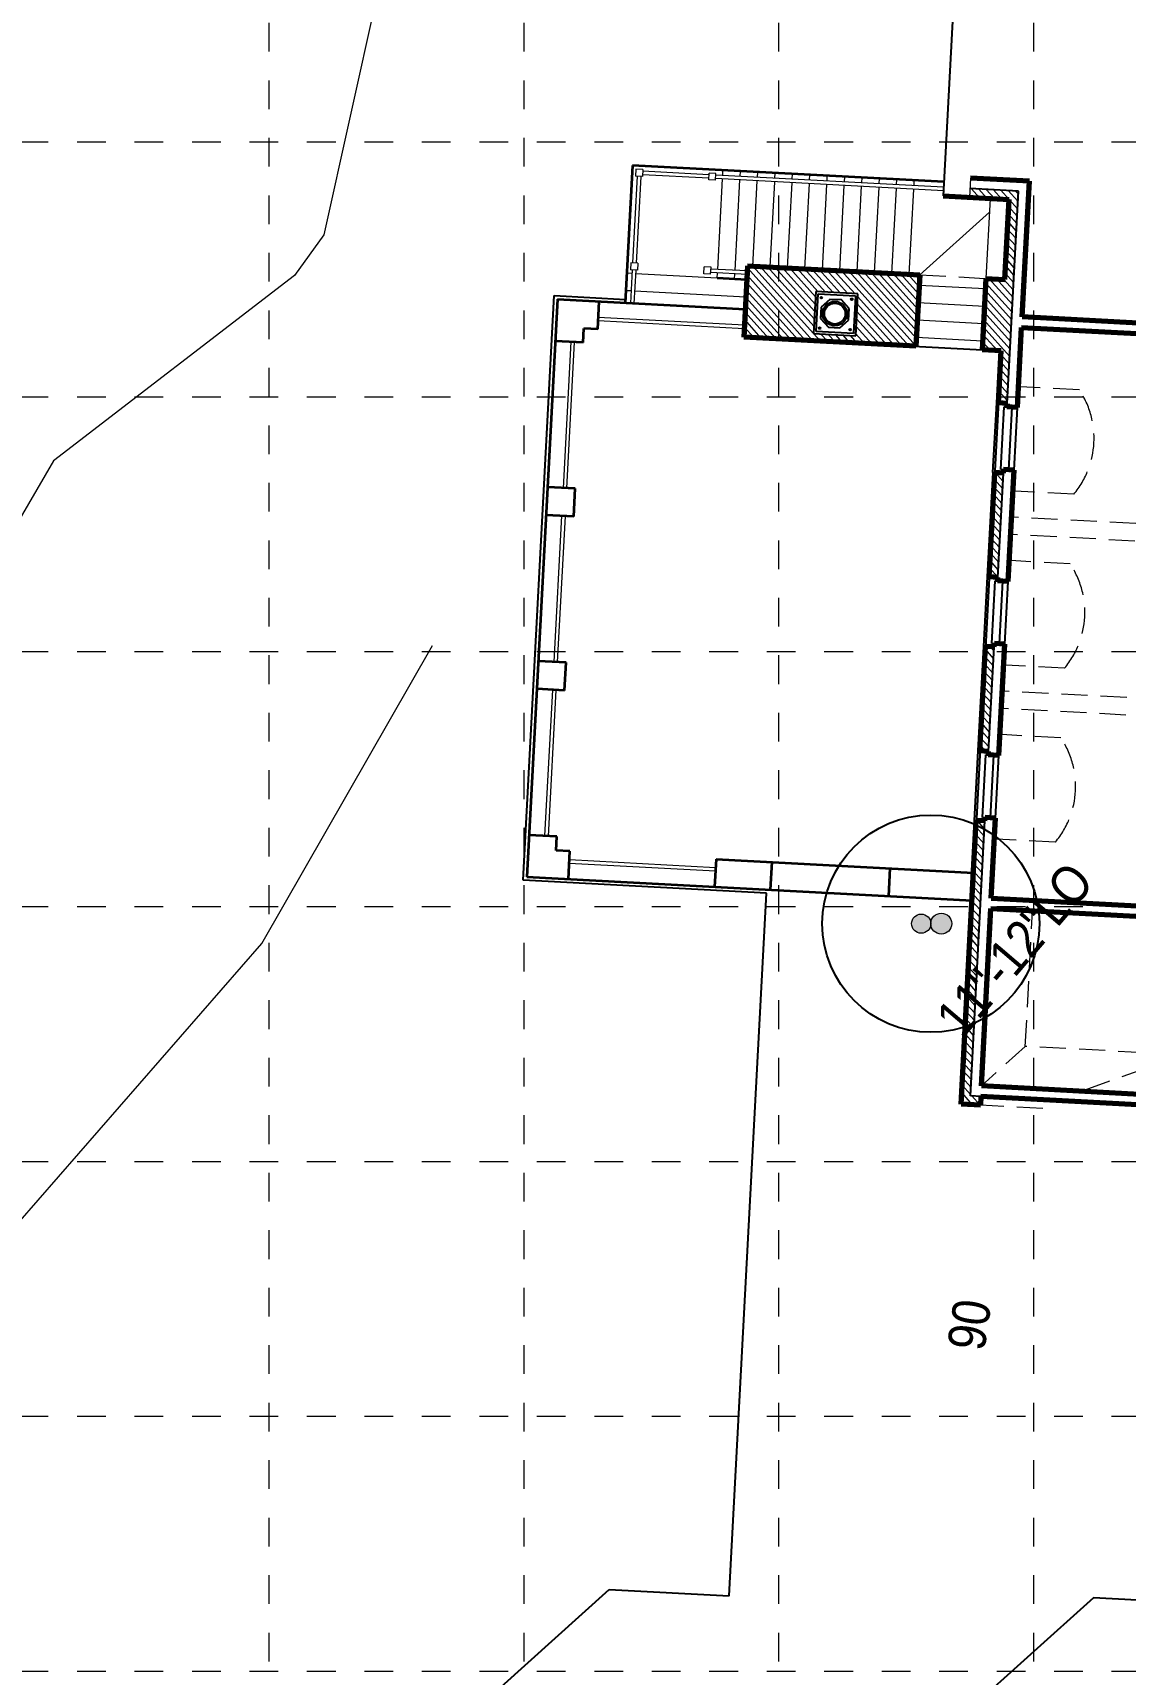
# Model space of a CAD drawing. Extents: x -66 to 9312, y 2290 to 8156.
# Drawn here: x 5804 to 6432, y 5075 to 6017 of the extents above; entities that cross this region are included whole.
import ezdxf
from ezdxf.enums import TextEntityAlignment as Align

# ---------------------------------------------------------------- set-up
doc = ezdxf.new("R2010")
doc.units = 0
doc.header["$LTSCALE"] = 120
doc.header["$MEASUREMENT"] = 0
doc.linetypes.add('HIDDEN', pattern=[0.375, 0.125, -0.125, 0.125])
doc.linetypes.add('HIDDEN2', pattern=[0.1875, 0.125, -0.0625])
doc.layers.get('0').update_dxf_attribs({"linetype": 'CONTINUOUS'})
for name, color, linetype, lineweight in [('A-Clng', 161, 'HIDDEN2', 15), ('A-Elev-35', 7, 'CONTINUOUS', 35), ('A-Flor-Strs', 11, 'CONTINUOUS', 20), ('A-Wall', 50, 'CONTINUOUS', 70), ('A-Wall-Blow', 30, 'CONTINUOUS', 25), ('A-Wall-Comp', 22, 'CONTINUOUS', 25), ('A-Wall-Patt', 12, 'CONTINUOUS', 20), ('CTEXT', 4, 'CONTINUOUS', 25), ('CTR', 4, 'CONTINUOUS', 9), ('TREE', 2, 'CONTINUOUS', 20)]:
    doc.layers.add(name, color=color, linetype=linetype, lineweight=lineweight)
doc.layers.add('Area', color=164, linetype='CONTINUOUS', lineweight=25, plot=False)
doc.layers.add('GRID', color=254, linetype='HIDDEN')
doc.layers.add('HIDE3', color=74, linetype='CONTINUOUS')
doc.styles.get("Standard").update_dxf_attribs({"font": 'ARIAL.TTF', "width": 0.85})

msp = doc.modelspace()

# ---------------------------------------------------------------- hatches: boundary and pattern name
at = {"layer": 'TREE'}
h = msp.add_hatch(color=7, dxfattribs=at)
h.paths.add_polyline_path([(6320.03, 5505.77, 1), (6308.99, 5505.77, 1)])
h.paths.add_polyline_path([(6332.03, 5505.77, 1), (6320.03, 5505.77, 1)])
h.paths.add_polyline_path([(7176.37, 5325.7, 0.231392), (7173.47, 5331.62, -0.04624), (7172.14, 5332.45, 0.55346), (7161.37, 5325.7, 1)])
h.paths.add_polyline_path([(7185.37, 5336.55, -0.008885), (7185.43, 5336.75, 0.074288), (7185.8, 5339.24, 1), (7168.76, 5339.24, 0.234716), (7172.14, 5332.45, -0.052561), (7173.47, 5331.62, 0.456493)])
h.paths.add_polyline_path([(7197.11, 5334.82, 0.273462), (7194.01, 5340.08, -0.01359), (7187.32, 5339.47, 0.140723), (7185.43, 5336.75, -0.006256), (7185.37, 5336.55, 0.072967), (7185.11, 5334.82, 1)])

# ---------------------------------------------------------------- linework, layer by layer
at = {"color": 0, "linetype": 'ByBlock'}
for p, q in [((6355.71, 5764.76), (6357.83, 5804.7)), ((6357.83, 5804.7), (6358.83, 5804.65)), ((6360.31, 5766.52), (6362.22, 5802.47)), ((6362.22, 5802.47), (6363.72, 5802.39)), ((6367.8, 5766.12), (6369.71, 5802.07)), ((6360.31, 5766.52), (6361.81, 5766.44)), ((6355.71, 5764.76), (6356.71, 5764.71)), ((6350.41, 5664.9), (6352.53, 5704.84)), ((6352.53, 5704.84), (6353.53, 5704.79)), ((6355.01, 5666.66), (6356.92, 5702.61)), ((6356.92, 5702.61), (6358.41, 5702.53)), ((6362.5, 5666.26), (6364.41, 5702.21)), ((6350.41, 5664.9), (6351.41, 5664.85)), ((6355.01, 5666.66), (6356.51, 5666.58)), ((6345.11, 5565.04), (6347.23, 5604.98)), ((6347.23, 5604.98), (6348.23, 5604.93)), ((6349.71, 5566.8), (6351.62, 5602.75)), ((6351.62, 5602.75), (6353.11, 5602.67)), ((6357.2, 5566.4), (6359.1, 5602.35)), ((6345.11, 5565.04), (6346.11, 5564.99)), ((6349.71, 5566.8), (6351.2, 5566.72))]:
    msp.add_line(p, q, dxfattribs=at)
at = {"color": 40, "linetype": 'ByBlock'}
for p, q in [((6364.8, 5766.28), (6366.71, 5802.23)), ((6359.5, 5666.42), (6361.41, 5702.37)), ((6354.2, 5566.56), (6356.11, 5602.51))]:
    msp.add_line(p, q, dxfattribs=at)
at = {"layer": 'A-Clng', "color": 7}
for p, q in [((6313.66, 5878.15), (6351.61, 5876.13)), ((6311.49, 5837.21), (6349.44, 5835.19)), ((6405.3, 5812.2), (6371.34, 5814)), ((6402.11, 5752.28), (6368.16, 5754.08)), ((6505.17, 5731.79), (6366.37, 5739.16)), ((6504.64, 5721.8), (6365.84, 5729.17)), ((6399.99, 5712.34), (6366.04, 5714.14)), ((6396.81, 5652.42), (6362.86, 5654.22)), ((6499.87, 5631.93), (6361.07, 5639.3)), ((6499.34, 5621.94), (6360.54, 5629.31)), ((6394.69, 5612.48), (6360.74, 5614.28)), ((6391.51, 5552.56), (6357.56, 5554.36)), ((6374.27, 5435.31), (6378.41, 5513.2)), ((6374.27, 5435.31), (6349.03, 5412.62)), ((6465.02, 5430.49), (6374.27, 5435.31)), ((6465.02, 5430.49), (6406.5, 5409.57)), ((6384.4, 5399.72), (6348.45, 5401.63))]:
    msp.add_line(p, q, dxfattribs=at)
for centre in [(6363.76, 5784.36), (6358.46, 5684.5), (6353.16, 5584.64)]:
    msp.add_arc(centre, 50, 320.09096, 33.83075, dxfattribs=at)
at = {"layer": 'A-Elev-35', "color": 7}
for p, q in [((6105.63, 5864.16), (6088.03, 5532.62)), ((6105.63, 5864.16), (6213.48, 5858.43)), ((6128.75, 5846.91), (6129.59, 5862.89)), ((6120.33, 5839.34), (6120.76, 5847.33)), ((6128.75, 5846.91), (6120.76, 5847.33)), ((6120.33, 5839.34), (6104.36, 5840.19)), ((6115.88, 5755.46), (6099.9, 5756.31)), ((6115.03, 5739.48), (6115.88, 5755.46)), ((6115.03, 5739.48), (6099.05, 5740.33)), ((6110.58, 5655.6), (6094.6, 5656.45)), ((6109.73, 5639.62), (6110.58, 5655.6)), ((6109.73, 5639.62), (6093.75, 5640.47)), ((6105.28, 5555.74), (6089.3, 5556.59)), ((6104.85, 5547.75), (6105.28, 5555.74)), ((6112.84, 5547.33), (6104.85, 5547.75)), ((6111.99, 5531.35), (6112.84, 5547.33)), ((6196.72, 5542.88), (6195.87, 5526.9)), ((6196.72, 5542.88), (6344.51, 5535.03)), ((6228.68, 5541.18), (6227.83, 5525.2)), ((6088.03, 5532.62), (6343.67, 5519.05)), ((6296.58, 5537.57), (6295.73, 5521.6))]:
    msp.add_line(p, q, dxfattribs=at)
at = {"layer": 'A-Flor-Strs', "color": 7, "lineweight": 35}
for p, q in [((6148.76, 5940.98), (6144.57, 5862.09)), ((6327.51, 5931.49), (6148.76, 5940.98)), ((6214.38, 5875.41), (6197.4, 5876.31))]:
    msp.add_line(p, q, dxfattribs=at)
at = {"layer": 'A-Flor-Strs', "color": 7}
for p, q in [((6150.65, 5938.88), (6150.44, 5934.88)), ((6154.65, 5938.66), (6150.65, 5938.88)), ((6154.65, 5938.66), (6154.44, 5934.67)), ((6192.53, 5933.65), (6154.49, 5935.67)), ((6192.64, 5935.65), (6154.59, 5937.67)), ((6192.48, 5932.65), (6192.69, 5936.64)), ((6196.68, 5936.43), (6192.69, 5936.64)), ((6196.47, 5932.44), (6196.68, 5936.43)), ((6327.35, 5928.49), (6196.63, 5935.43)), ((6200.53, 5935.23), (6200.69, 5938.22)), ((6210.52, 5934.7), (6210.68, 5937.69)), ((6220.5, 5934.17), (6220.66, 5937.16)), ((6230.49, 5933.64), (6230.65, 5936.63)), ((6240.47, 5933.11), (6240.63, 5936.1)), ((6250.46, 5932.58), (6250.62, 5935.57)), ((6151.44, 5934.83), (6148.79, 5884.99)), ((6154.44, 5934.67), (6150.44, 5934.88)), ((6153.44, 5934.72), (6150.79, 5884.89)), ((6196.47, 5932.44), (6192.48, 5932.65)), ((6327.25, 5926.5), (6196.52, 5933.44)), ((6197.67, 5881.3), (6200.42, 5933.23)), ((6207.65, 5880.77), (6210.41, 5932.7)), ((6217.8, 5883.24), (6220.4, 5932.17)), ((6227.78, 5882.71), (6230.38, 5931.64)), ((6237.77, 5882.18), (6240.37, 5931.11)), ((6247.76, 5881.65), (6250.35, 5930.58)), ((6257.74, 5881.12), (6260.34, 5930.05)), ((6260.45, 5932.05), (6260.6, 5935.04)), ((6267.73, 5880.59), (6270.33, 5929.52)), ((6270.43, 5931.52), (6270.59, 5934.51)), ((6277.71, 5880.06), (6280.31, 5928.99)), ((6280.42, 5930.99), (6280.58, 5933.98)), ((6287.7, 5879.53), (6290.3, 5928.46)), ((6290.4, 5930.46), (6290.56, 5933.45)), ((6297.69, 5879), (6300.28, 5927.93)), ((6300.39, 5929.92), (6300.55, 5932.92)), ((6307.67, 5878.47), (6310.27, 5927.4)), ((6310.38, 5929.39), (6310.53, 5932.39)), ((6354.05, 5922.07), (6351.61, 5876.13)), ((6313.66, 5878.15), (6353.62, 5914.08)), ((6148.47, 5878.91), (6145.48, 5879.07)), ((6148.58, 5881), (6147.57, 5861.93)), ((6147.8, 5885.05), (6147.58, 5881.05)), ((6151.58, 5880.84), (6147.58, 5881.05)), ((6151.79, 5884.84), (6147.8, 5885.05)), ((6150.58, 5880.89), (6149.57, 5861.82)), ((6197.4, 5876.31), (6150.47, 5878.8)), ((6151.79, 5884.84), (6151.58, 5880.84)), ((6189.61, 5878.73), (6189.83, 5882.72)), ((6193.82, 5882.51), (6189.83, 5882.72)), ((6193.61, 5878.51), (6193.82, 5882.51)), ((6214.54, 5878.4), (6193.66, 5879.51)), ((6214.64, 5880.4), (6193.77, 5881.51)), ((6197.4, 5876.31), (6197.56, 5879.31)), ((6193.61, 5878.51), (6189.61, 5878.73)), ((6207.39, 5875.78), (6207.55, 5878.78)), ((6351.29, 5870.09), (6313.34, 5872.11)), ((6147.94, 5868.92), (6144.94, 5869.08)), ((6213.85, 5865.42), (6149.94, 5868.82)), ((6350.76, 5860.11), (6312.81, 5862.12)), ((6129.01, 5851.9), (6212.89, 5847.45)), ((6129.12, 5853.9), (6213, 5849.44)), ((6350.23, 5850.12), (6312.28, 5852.13)), ((6349.7, 5840.13), (6311.75, 5842.15)), ((6113.34, 5839.71), (6108.89, 5755.83)), ((6115.34, 5839.61), (6110.89, 5755.73)), ((6108.04, 5739.85), (6103.59, 5655.97)), ((6110.04, 5739.75), (6105.59, 5655.87)), ((6102.74, 5640), (6098.29, 5556.11)), ((6104.74, 5639.89), (6100.28, 5556.01)), ((6196.35, 5535.89), (6112.47, 5540.34)), ((6196.46, 5537.88), (6112.58, 5542.34))]:
    msp.add_line(p, q, dxfattribs=at)
at = {"layer": 'A-Wall', "color": 7}
for p, q in [((6376.6, 5931.89), (6342.82, 5933.68)), ((6372.47, 5854), (6376.6, 5931.89)), ((6327.09, 5923.5), (6365.03, 5921.49)), ((6362.59, 5875.55), (6365.03, 5921.49)), ((6214.8, 5883.4), (6212.63, 5842.45)), ((6214.8, 5883.4), (6313.66, 5878.15)), ((6313.66, 5878.15), (6311.49, 5837.21)), ((6351.61, 5876.13), (6349.44, 5835.19)), ((6351.61, 5876.13), (6362.59, 5875.55)), ((6500.55, 5847.2), (6372.47, 5854)), ((6311.49, 5837.21), (6212.63, 5842.45)), ((6369.71, 5802.07), (6372.15, 5848)), ((6372.15, 5848), (6659.74, 5832.74)), ((6360.42, 5834.61), (6349.44, 5835.19)), ((6358.83, 5804.65), (6360.42, 5834.61)), ((6363.82, 5804.38), (6358.83, 5804.65)), ((6363.82, 5804.38), (6363.72, 5802.39)), ((6369.71, 5802.07), (6363.72, 5802.39)), ((6361.7, 5764.44), (6361.81, 5766.44)), ((6367.8, 5766.12), (6361.81, 5766.44)), ((6364.41, 5702.21), (6367.8, 5766.12)), ((6353.53, 5704.79), (6356.71, 5764.71)), ((6361.7, 5764.44), (6356.71, 5764.71)), ((6358.52, 5704.53), (6353.53, 5704.79)), ((6358.41, 5702.53), (6358.52, 5704.53)), ((6364.41, 5702.21), (6358.41, 5702.53)), ((6348.23, 5604.93), (6351.41, 5664.85)), ((6356.4, 5664.58), (6351.41, 5664.85)), ((6356.4, 5664.58), (6356.51, 5666.58)), ((6362.5, 5666.26), (6356.51, 5666.58)), ((6359.1, 5602.35), (6362.5, 5666.26)), ((6353.22, 5604.67), (6348.23, 5604.93)), ((6353.11, 5602.67), (6353.22, 5604.67)), ((6359.1, 5602.35), (6353.11, 5602.67)), ((6337.46, 5402.22), (6346.11, 5564.99)), ((6351.1, 5564.72), (6346.11, 5564.99)), ((6351.1, 5564.72), (6351.2, 5566.72)), ((6357.2, 5566.4), (6351.2, 5566.72)), ((6354.76, 5520.47), (6357.2, 5566.4)), ((6349.03, 5412.62), (6354.44, 5514.47)), ((6354.44, 5514.47), (6452.3, 5509.28)), ((6354.76, 5520.47), (6468.6, 5514.42)), ((6446.89, 5407.42), (6349.03, 5412.62)), ((6348.45, 5401.63), (6337.46, 5402.22)), ((6348.71, 5406.63), (6348.45, 5401.63)), ((6654.28, 5390.4), (6348.71, 5406.63))]:
    msp.add_line(p, q, dxfattribs=at)
at = {"layer": 'A-Wall-Blow', "color": 7, "linetype": 'Continuous'}
for p, q in [((6335.46, 6081.28), (6327.09, 5923.5)), ((6085.92, 5530.73), (6103.74, 5866.26)), ((6103.74, 5866.26), (6144.68, 5864.09)), ((6225.73, 5523.31), (6085.92, 5530.73)), ((6204.31, 5119.88), (6225.73, 5523.31)), ((5883.02, 4896.6), (6135.4, 5123.54)), ((6135.4, 5123.54), (6204.31, 5119.88))]:
    msp.add_line(p, q, dxfattribs=at)
at = {"layer": 'A-Wall-Comp', "color": 7}
for p, q in [((6370.29, 5926.21), (6342.5, 5927.69)), ((6363.82, 5804.38), (6370.29, 5926.21)), ((6253.97, 5868.66), (6252.69, 5844.45)), ((6278.19, 5867.38), (6253.97, 5868.66)), ((6254.13, 5845.75), (6255.27, 5867.22)), ((6255.27, 5867.22), (6276.74, 5866.08)), ((6262.05, 5864.11), (6257.12, 5859.68)), ((6268.67, 5863.76), (6262.05, 5864.11)), ((6273.11, 5858.83), (6268.67, 5863.76)), ((6276.74, 5866.08), (6275.6, 5844.61)), ((6276.9, 5843.16), (6278.19, 5867.38)), ((6257.12, 5859.68), (6256.77, 5853.05)), ((6256.77, 5853.05), (6261.2, 5848.12)), ((6267.82, 5847.77), (6272.75, 5852.2)), ((6272.75, 5852.2), (6273.11, 5858.83)), ((6252.69, 5844.45), (6276.9, 5843.16)), ((6275.6, 5844.61), (6254.13, 5845.75)), ((6261.2, 5848.12), (6267.82, 5847.77)), ((6358.52, 5704.53), (6361.7, 5764.44)), ((6353.22, 5604.67), (6356.4, 5664.58)), ((6342.72, 5406.94), (6351.1, 5564.72)), ((6348.71, 5406.63), (6342.72, 5406.94))]:
    msp.add_line(p, q, dxfattribs=at)
for centre, radius in [((6257.16, 5865.11), 0.5), ((6264.94, 5855.94), 7), ((6264.94, 5855.94), 6), ((6274.64, 5864.19), 0.5), ((6256.23, 5847.64), 0.5), ((6273.71, 5846.71), 0.5)]:
    msp.add_circle(centre, radius, dxfattribs=at)
at = {"layer": 'A-Wall-Patt', "color": 7}
for p, q in [((6342.82, 5933.68), (6342.24, 5922.7)), ((6348.03, 5922.39), (6343.3, 5927.65)), ((6352.27, 5922.16), (6347.54, 5927.42)), ((6356.51, 5921.94), (6351.78, 5927.2)), ((6360.74, 5921.71), (6356.01, 5926.97)), ((6364.98, 5921.49), (6360.25, 5926.75)), ((6369.98, 5920.41), (6364.49, 5926.52)), ((6370.21, 5924.65), (6368.72, 5926.3)), ((6343.8, 5922.61), (6342.32, 5924.25)), ((6369.53, 5911.94), (6364.81, 5917.2)), ((6369.76, 5916.17), (6365.03, 5921.43)), ((6369.08, 5903.46), (6364.36, 5908.72)), ((6369.31, 5907.7), (6364.58, 5912.96)), ((6368.63, 5894.99), (6363.91, 5900.25)), ((6368.86, 5899.23), (6364.13, 5904.49)), ((6368.18, 5886.52), (6363.46, 5891.78)), ((6368.41, 5890.75), (6363.68, 5896.01)), ((6252.36, 5840.34), (6214.74, 5882.18)), ((6252.69, 5844.47), (6217.83, 5883.24)), ((6252.91, 5848.7), (6222.06, 5883.01)), ((6253.14, 5852.94), (6226.3, 5882.79)), ((6253.36, 5857.18), (6230.54, 5882.56)), ((6253.59, 5861.41), (6234.77, 5882.34)), ((6253.81, 5865.65), (6239.01, 5882.11)), ((6255.19, 5868.6), (6243.25, 5881.89)), ((6259.43, 5868.37), (6247.48, 5881.66)), ((6263.67, 5868.15), (6251.72, 5881.44)), ((6267.9, 5867.92), (6255.96, 5881.21)), ((6272.14, 5867.7), (6260.19, 5880.99)), ((6276.38, 5867.47), (6264.43, 5880.76)), ((6307.43, 5837.42), (6268.67, 5880.54)), ((6311.5, 5837.39), (6272.9, 5880.31)), ((6311.72, 5841.62), (6277.14, 5880.09)), ((6311.95, 5845.86), (6281.38, 5879.86)), ((6312.17, 5850.1), (6285.61, 5879.64)), ((6312.4, 5854.33), (6289.85, 5879.41)), ((6312.62, 5858.57), (6294.09, 5879.19)), ((6312.85, 5862.81), (6298.32, 5878.96)), ((6367.51, 5873.81), (6362.78, 5879.07)), ((6367.73, 5878.04), (6363.01, 5883.3)), ((6367.96, 5882.28), (6363.23, 5887.54)), ((6239.65, 5841.02), (6214.06, 5869.47)), ((6243.88, 5840.79), (6214.29, 5873.71)), ((6248.12, 5840.57), (6214.51, 5877.95)), ((6313.07, 5867.04), (6302.56, 5878.74)), ((6313.3, 5871.28), (6306.8, 5878.51)), ((6313.52, 5875.52), (6311.03, 5878.29)), ((6366.38, 5852.62), (6351.25, 5869.45)), ((6366.61, 5856.86), (6351.48, 5873.69)), ((6366.83, 5861.1), (6353.4, 5876.04)), ((6367.06, 5865.33), (6357.64, 5875.81)), ((6367.28, 5869.57), (6361.87, 5875.59)), ((6231.17, 5841.47), (6213.61, 5861)), ((6235.41, 5841.24), (6213.84, 5865.24)), ((6298.96, 5837.87), (6277.87, 5861.33)), ((6303.2, 5837.65), (6278.09, 5865.57)), ((6365.93, 5844.15), (6350.8, 5860.98)), ((6366.16, 5848.39), (6351.03, 5865.21)), ((6222.7, 5841.92), (6213.16, 5852.53)), ((6226.94, 5841.69), (6213.39, 5856.76)), ((6290.49, 5838.32), (6277.42, 5852.86)), ((6294.72, 5838.1), (6277.64, 5857.09)), ((6365.48, 5835.68), (6350.35, 5852.5)), ((6365.71, 5839.91), (6350.58, 5856.74)), ((6214.23, 5842.37), (6212.71, 5844.05)), ((6218.46, 5842.14), (6212.94, 5848.29)), ((6256.59, 5840.12), (6252.7, 5844.45)), ((6260.83, 5839.89), (6256.94, 5844.22)), ((6265.07, 5839.67), (6261.18, 5844)), ((6269.3, 5839.44), (6265.41, 5843.77)), ((6273.54, 5839.22), (6269.65, 5843.55)), ((6277.78, 5839), (6273.89, 5843.32)), ((6282.01, 5838.77), (6276.97, 5844.38)), ((6286.25, 5838.55), (6277.19, 5848.62)), ((6358.28, 5834.72), (6349.91, 5844.03)), ((6365.26, 5831.44), (6350.13, 5848.27)), ((6349.8, 5835.17), (6349.46, 5835.56)), ((6354.04, 5834.95), (6349.68, 5839.79)), ((6365.03, 5827.2), (6360.31, 5832.46)), ((6364.58, 5818.73), (6359.86, 5823.99)), ((6364.81, 5822.97), (6360.08, 5828.23)), ((6364.13, 5810.26), (6359.41, 5815.52)), ((6364.36, 5814.49), (6359.63, 5819.75)), ((6361.22, 5804.52), (6358.96, 5807.04)), ((6363.91, 5806.02), (6359.18, 5811.28)), ((6361, 5751.26), (6356.27, 5756.52)), ((6361.23, 5755.5), (6356.5, 5760.76)), ((6361.45, 5759.74), (6357, 5764.69)), ((6361.68, 5763.97), (6361.23, 5764.47)), ((6360.55, 5742.79), (6355.82, 5748.05)), ((6360.78, 5747.03), (6356.05, 5752.28)), ((6360.1, 5734.32), (6355.37, 5739.57)), ((6360.33, 5738.55), (6355.6, 5743.81)), ((6359.65, 5725.84), (6354.92, 5731.1)), ((6359.88, 5730.08), (6355.15, 5735.34)), ((6359.2, 5717.37), (6354.48, 5722.63)), ((6359.43, 5721.61), (6354.7, 5726.86)), ((6358.53, 5704.66), (6353.8, 5709.92)), ((6358.75, 5708.9), (6354.03, 5714.15)), ((6358.98, 5713.13), (6354.25, 5718.39)), ((6354.42, 5704.74), (6353.58, 5705.68)), ((6356.05, 5658.06), (6351.33, 5663.31)), ((6356.28, 5662.29), (6354.11, 5664.7)), ((6355.6, 5649.58), (6350.88, 5654.84)), ((6355.83, 5653.82), (6351.1, 5659.08)), ((6355.15, 5641.11), (6350.43, 5646.37)), ((6355.38, 5645.35), (6350.65, 5650.6)), ((6354.7, 5632.64), (6349.98, 5637.89)), ((6354.93, 5636.87), (6350.2, 5642.13)), ((6354.03, 5619.93), (6349.3, 5625.18)), ((6354.25, 5624.16), (6349.53, 5629.42)), ((6354.48, 5628.4), (6349.75, 5633.66)), ((6353.58, 5611.45), (6348.85, 5616.71)), ((6353.8, 5615.69), (6349.08, 5620.95)), ((6351.53, 5604.76), (6348.4, 5608.24)), ((6353.35, 5607.22), (6348.63, 5612.47)), ((6350.64, 5556.06), (6345.91, 5561.31)), ((6350.86, 5560.29), (6346.67, 5564.96)), ((6351.09, 5564.53), (6350.91, 5564.73)), ((6350.19, 5547.58), (6345.46, 5552.84)), ((6350.41, 5551.82), (6345.69, 5557.08)), ((6349.51, 5534.87), (6344.79, 5540.13)), ((6349.74, 5539.11), (6345.01, 5544.37)), ((6349.96, 5543.35), (6345.24, 5548.6)), ((6349.06, 5526.4), (6344.34, 5531.66)), ((6349.29, 5530.64), (6344.56, 5535.89)), ((6348.61, 5517.93), (6343.89, 5523.18)), ((6348.84, 5522.16), (6344.11, 5527.42)), ((6348.16, 5509.45), (6343.44, 5514.71)), ((6348.39, 5513.69), (6343.66, 5518.95)), ((6347.49, 5496.74), (6342.76, 5502)), ((6347.71, 5500.98), (6342.99, 5506.24)), ((6347.94, 5505.22), (6343.21, 5510.47)), ((6347.04, 5488.27), (6342.31, 5493.53)), ((6347.26, 5492.51), (6342.54, 5497.76)), ((6346.59, 5479.8), (6341.86, 5485.05)), ((6346.81, 5484.03), (6342.09, 5489.29)), ((6346.14, 5471.32), (6341.41, 5476.58)), ((6346.36, 5475.56), (6341.64, 5480.82)), ((6345.69, 5462.85), (6340.96, 5468.11)), ((6345.91, 5467.09), (6341.19, 5472.34)), ((6345.01, 5450.14), (6340.29, 5455.4)), ((6345.24, 5454.38), (6340.51, 5459.63)), ((6345.46, 5458.61), (6340.74, 5463.87)), ((6344.57, 5441.67), (6339.84, 5446.92)), ((6344.79, 5445.9), (6340.06, 5451.16)), ((6344.12, 5433.19), (6339.39, 5438.45)), ((6344.34, 5437.43), (6339.61, 5442.69)), ((6343.67, 5424.72), (6338.94, 5429.98)), ((6343.89, 5428.96), (6339.16, 5434.21)), ((6342.99, 5412.01), (6338.26, 5417.27)), ((6343.22, 5416.25), (6338.49, 5421.5)), ((6343.44, 5420.48), (6338.71, 5425.74)), ((6344.04, 5401.87), (6337.81, 5408.79)), ((6342.77, 5407.77), (6338.04, 5413.03)), ((6339.81, 5402.09), (6337.59, 5404.56)), ((6348.28, 5401.64), (6343.55, 5406.9)), ((6348.66, 5405.7), (6347.79, 5406.68))]:
    msp.add_line(p, q, dxfattribs=at)
at = {"layer": 'Area', "color": 7}
for p, q in [((6088.03, 5532.62), (6105.63, 5864.16)), ((6105.63, 5864.16), (6213.48, 5858.43)), ((6213.48, 5858.43), (6212.63, 5842.45)), ((6212.63, 5842.45), (6360.42, 5834.61)), ((6360.42, 5834.61), (6343.67, 5519.05)), ((6343.67, 5519.05), (6088.03, 5532.62)), ((6413.35, 5118.79), (6250.52, 4972.39)), ((6627.24, 5107.44), (6413.35, 5118.79))]:
    msp.add_line(p, q, dxfattribs=at)
at = {"layer": 'CTR', "color": 35}
for p, q in [((6025.34, 6143.54, 1056), (5971.54, 5901.11, 1056)), ((5971.54, 5901.11, 1056), (5954.64, 5877.81, 1056)), ((5954.64, 5877.81, 1056), (5816.24, 5771.39, 1056)), ((5816.24, 5771.39, 1056), (5532.35, 5284.1, 1056)), ((5935.97, 5494.45, 1068), (6033.96, 5665.39, 1068)), ((5755.36, 5287.3, 1068), (5935.97, 5494.45, 1068))]:
    msp.add_line(p, q, dxfattribs=at)
at = {"layer": 'GRID', "color": 252, "linetype": 'HIDDEN', "lineweight": 0, "ltscale": 1.1}
for p, q in [((5939.98, 8002.79), (5939.98, 2881.53)), ((6086.28, 8002.79), (6086.28, 2881.53)), ((6232.59, 8002.79), (6232.59, 2881.53)), ((6378.89, 8002.79), (6378.89, 2881.53)), ((87.85, 5954.54), (9158.65, 5954.54)), ((87.85, 5808.24), (9158.65, 5808.24)), ((87.85, 5661.94), (9158.65, 5661.94)), ((87.85, 5515.63), (9158.65, 5515.63)), ((87.85, 5369.33), (9158.65, 5369.33)), ((87.85, 5223.03), (9158.65, 5223.03)), ((87.85, 5076.72), (9158.65, 5076.72))]:
    msp.add_line(p, q, dxfattribs=at)
at = {"layer": 'HIDE3'}
msp.add_circle((6320.03, 5505.77, 1091.58), 62.34, dxfattribs=at)
at = {"layer": 'TREE', "color": 7}
for centre, radius in [((6326.03, 5505.77, 1091.58), 6), ((6314.51, 5505.77, 1091.58), 5.52)]:
    msp.add_circle(centre, radius, dxfattribs=at)

# ---------------------------------------------------------------- texts
at = {"layer": 'CTEXT', "color": 7, "width": 0.85}
msp.add_text('90', height=21.6, rotation=81.71479, dxfattribs=at).set_placement((6342.09, 5275.59, 1080), align=Align.MIDDLE_CENTER)
at = {"layer": 'TREE', "color": 7, "width": 0.85}
msp.add_text('11"-12"LO', height=21.6, rotation=49.5093, dxfattribs=at).set_placement((6376.38, 5484.01), align=Align.CENTER)

doc.saveas('drawing.dxf')
